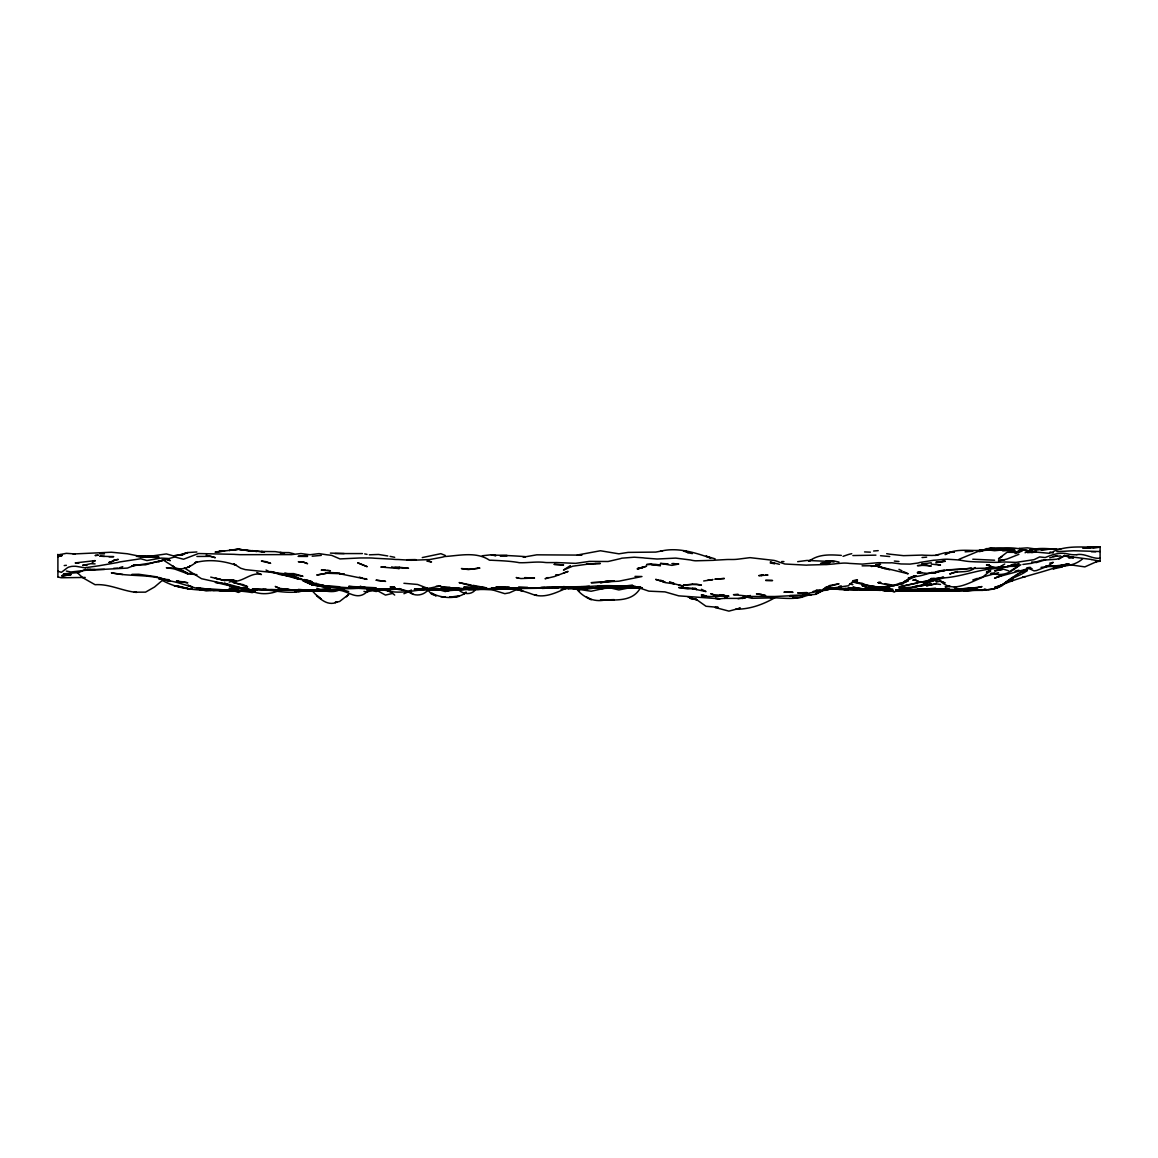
<?xml version="1.0" encoding="UTF-8"?>
<svg xmlns="http://www.w3.org/2000/svg" width="1158" height="1158" viewBox="0 0 1158 1158"><rect width="100%" height="100%" fill="white"/><g stroke="black" fill="none" stroke-linecap="round" stroke-linejoin="round"><path stroke-width="1.5" d="M346.43 596.819L348.688 594.474L339.612 601.494L335.024 602.493L337.311 601.928C327.28 607.053 318.175 597.557 312.182 590.667L289.109 589.885L344.158 590.247L348.688 591.579M640.794 587.178C632.688 602.811 614.927 599.482 600.394 600.119L605.012 599.974C594.488 602.276 584.11 597.948 577.292 589.798M62.054 575.714L64.211 573.572M466.037 592.592C456.715 599.627 441.444 598.425 431.529 593.113L436.219 595.878L431.529 594.083L428.069 590.319M429.213 588.553C424.32 595.675 415.157 597.065 408.542 591.781L403.925 593.721M1018.91 565.451C1009.067 573.775 1003.421 576.076 990.568 573.485L994.577 572.834M809.297 594.112C798.282 600.799 783.054 597.716 770.287 597.673L774.702 597.716M975.05 567.521C968.45 574.238 957.898 569.823 949.719 574.006L957.42 571.459M466.037 592.201L463.736 594.054L466.037 592.375M475.272 590.044C470.973 595.082 463.822 594.3 459.118 590.348M1008.357 580.187L1013.728 576.467M1064.738 555.275L1058.803 559.271M1007.055 581.215L1002.379 584.689L994.577 587.41C1007.228 584.862 1015.479 573.644 1027.349 568.998L1018.91 573.297M1082.629 558.822C1073.828 566.725 1060.829 566.841 1049.727 565.712M92.206 562.716L95.072 560.631L75.212 562.933L79.005 562.991M931.264 578.479C926.979 582.315 919.901 583.748 915.124 579.984L912.808 580.23L915.891 579.449M1025.105 552.771C1035.484 545.925 1049.061 549.312 1060.757 549.312M1020.907 564.757L1010.992 570.547M809.297 561.065C818.764 553.857 830.387 554.682 841.316 555.391M979.682 551.729L986.442 548.631L994.577 548.574M1002.379 565.495L998.529 567.898L1004.71 564.047M570.373 565.596L563.483 570.054L572.689 566.204L591.145 563.685L586.527 563.946M809.297 561.181L811.584 559.719L808.53 560.993M1002.379 574.73L994.577 578.276L1002.379 575.15L998.529 576.727L1030.273 568.086M983.489 550.571L990.568 547.85L1007.055 549.037M1015.088 575.642L1017.636 574.079M1002.379 556.419L998.529 558.764L1007.055 552.279L1018.91 552.453L1015.088 552.308L1022.89 550.079L1027.349 550.296M85.547 569.244L79.005 572.501L64.211 573.789M807.01 595.646L809.297 594.3L802.32 595.559L789.915 595.444M911.259 577.495L903.573 581.953L915.891 576.264L908.19 578.146L915.891 575.772L912.808 576.481C920.9 577.147 928.079 572.341 935.881 572.544L926.661 573.355L917.425 572.327L922.043 572.544M369.315 589.393C357.156 603.622 348.819 589.436 335.024 589.784L338.078 589.668M822.889 589.9L829.794 586.686L815.97 594.286L811.584 594.734L774.702 596.5L751.86 596.457L733.448 594.691L738.051 594.213M278.34 590.826C268.728 594.894 256.367 595.009 247.58 588.539M1018.91 564.322L1015.088 566.363L1007.055 566.392L1009.675 565.697M958.954 559.314L977.366 551.7L984.966 549.891C971.678 551.932 957.217 547.343 945.116 554.581L949.719 552.366L954.351 552.105L945.116 552.742L935.881 555.203L938.964 554.639M822.889 590.508L827.492 590.16L832.11 587.931L829.794 588.452L839.014 589.364L885.132 589.176L826.725 589.075L857.47 589.668M1067.517 564.626L1060.757 567.116L1068.906 563.83L1066.127 563.932L1068.906 564.163L1066.127 563.903M1031.735 552.221C1039.262 547.995 1048.468 548.602 1056.834 549.297L1045.732 548.935L1041.042 549.558L1049.727 549.167L1041.042 550.209M131.969 565.77L134.227 565.451L127.366 568.086L86.908 570.243M241.472 590.956L238.418 592.418L233.8 590.71L206.11 589.755L224.565 590.927L236.869 590.377M1097.885 561.08L1084.843 566.884L1068.906 564.626M426.926 590.566L431.529 588.756L414.492 589.263L445.265 589.567L431.529 589.017L440.865 588.872C423.075 587.352 405.097 594.894 387.785 590.985L390.087 591.593C380.345 588.278 369.909 589.596 360.138 586.368L367.028 587.96L348.688 586.382L376.234 587.786M727.383 597.875L724.329 598.368L742.669 598.396L750.341 595.458M1039.493 560.877L1031.735 563.295L1022.89 564.453M436.219 586.194L440.865 586.107C434.539 586.498 428.807 589.263 422.265 588.481L426.926 588.438L423.814 587.757M1022.89 571.951L1027.349 570.474C1019.605 576.684 1009.211 577.755 1002.379 585.485C990.539 592.404 976.585 589.408 963.572 590.421L981.998 590.189L931.264 590.623L981.998 590.363L984.966 589.089M392.374 593.475L385.469 595.082L378.55 591.289M411.466 590.03L408.542 591.289L399.307 588.915L367.028 589.292M825.176 587.511L839.014 583.777L829.794 585.485L820.588 590.725L815.97 590.363L820.588 590.175L815.97 591.752L807.01 593.504L797.674 592.925L807.01 592.549M917.425 585.456L912.808 587.294L898.97 587.873C915.66 590.247 929.411 580.187 945.116 577.799C964.498 576.235 982.693 567.565 1002.379 568.535C981.984 567.579 960.793 568.81 940.499 570.735L945.116 570.489L935.881 571.82L940.499 570.995M548.11 577.538L545.056 578.739L554.248 576.583L568.071 571.43L563.483 573.08M915.891 583.342L898.97 586.889L922.043 581.823M920.494 571.734L917.425 572.935L920.494 572.674M1018.91 563.497L1007.055 567.058L998.529 567.55L1009.023 570.952M306.03 590.059C288.197 595.791 270.567 588.626 252.183 589.147L298.33 590.247L284.492 589.277M843.038 556.347L848.278 554.552A35.464 35.464 0 0 1 850.015 554.089L851.752 553.698M1018.91 554.335L1007.055 559.024L998.529 561.051M434.655 589.104L431.529 590.218L428.46 589.465M917.425 582.735L920.494 581.634M1053.215 551.555C1068.023 544.796 1084.424 547.691 1100.1 547.141L1092.805 548.255M1056.834 555.826L1049.727 557.809M628.114 588.105L618.864 589.943L609.629 587.743L640.417 587.497L615.781 587.439M972.778 579.984L977.366 578.363M987.817 549.601C998.703 547.777 1010.789 546.851 1021.559 549.254L1018.91 548.443L1027.349 547.85L1039.493 549.5M994.577 588.597C1014.176 577.972 1036.28 574.397 1056.834 567.102L1053.215 568.911L1060.757 567.275L1067.517 564.322M371.617 590.508L367.028 592.042L363.959 591.405M509.491 588.177L495.928 588.452L536.776 588.264L454.501 589.089L445.265 591.564L436.219 588.944L414.492 589.306L422.265 589.596M229.183 582.098L233.8 580.679L231.484 581.128C242.384 583.154 250.924 571.459 261.404 574.527L256.786 572.443M1045.732 559.705L1036.396 562.585L1031.735 561.948M166.361 559.242C155.158 563.121 143.476 563.772 131.969 566.117M119.679 567.681L122.748 566.696M518.523 588.727L509.491 592.795L504.83 593.678L491.325 589.494L468.353 589.465L509.491 588.727L501.732 588.597M1059.454 565.799L1053.215 566.696L1045.732 565.813M878.994 565.35L871.323 566.407L875.926 565.871L908.19 573.803L903.573 571.618M894.352 585.079L908.19 580.925C895.366 586.874 880.485 588.496 866.705 585.224L874.391 586.382M255.252 591.695L252.183 592.606C222.64 587.28 190.144 595.733 162.612 580.563M385.469 589.176L380.852 589.19L383.935 589.089L376.234 591.506L367.028 589.769L390.087 588.814M894.352 585.398L903.573 583.502L898.97 583.473M813.046 591.506L815.97 590.71M940.499 578.001L943.567 577.147L935.881 578.595M1002.379 567.652L990.568 568.404L1005.491 566.798M727.383 598.049L719.755 598.802L678.733 595.849L664.981 591.883L648.871 591.145L632.717 585.659L583.444 588.409M57.9 556.694L62.054 555.608L57.9 556.173M878.994 589.885L845.166 588.785L880.529 588.959L894.352 591.709L908.19 588.626L898.97 589.292M339.612 589.61L342.638 588.843M1100.1 558.214C1092.255 559.198 1084.858 553.075 1076.853 554.639M609.629 580.737L600.394 582.735L614.247 580.925L605.012 581.273M943.567 570.503L935.881 572.617L931.264 572.443M1015.088 571.169L1018.91 570.228M797.674 561.673L807.01 560.443L829.794 561.456L825.176 561.63L834.411 561.094L839.014 562.079M57.9 554.957L66.382 553.321L75.212 553.973L73.07 553.987L111.385 552.221L127.366 553.77L141.015 556.506L136.514 556.13L150.004 556.723M217.632 590.276L213.043 590.537M1049.727 563.164L1053.215 562.354L1047.744 566.204L1036.396 570.576L1034.065 570.88L1027.349 567.738L1030.273 567.304M987.817 549.312L994.577 549.138M339.612 589.856C331.029 594.025 322.546 589.205 313.717 590.262L344.158 590.088L299.864 590.681L312.182 590.884L298.33 589.813M155.983 561.862L166.361 559.444L170.327 560.631L166.361 559.169M1010.992 564.843L1015.088 563.946M949.719 585.847L945.116 586.86L949.719 586.701M978.915 578.03L998.529 572.689M1060.757 565.394L1064.738 564.539M563.483 586.541L572.689 587.714L561.167 589.48M1031.735 550.34L1028.811 550.658L1031.735 550.036M555.782 575.323L558.865 574.701L555.782 575.063M1067.517 564.583L1041.042 567.362M295.261 591.738L302.947 589.987L312.182 590.537L299.864 590.45M449.883 590.015L445.265 590.927L471.422 588.843M940.499 561.934L945.116 561.051L935.881 562.267L945.116 561.384M946.651 569.823L963.572 569.244L971.244 567.912M321.273 589.581L330.406 588.727L321.273 589.581L316.771 588.336M923.577 581.475L938.964 578.407M829.794 588.452L848.249 585.774L852.853 581.519L857.47 579.926L852.853 580.708L857.47 581.055L854.401 580.578M802.32 595.559L811.584 594.734M1002.379 569.591L994.577 570.88L1002.379 569.229M902.039 589.987L895.901 590.204L908.19 590.898L945.116 588.886L895.901 590.594L954.351 591.116L986.442 589.581L963.572 590.667L980.464 590.015M922.043 564.018L931.264 562.759M998.529 560.226L1004.71 559.763M763.368 575.077L758.751 575.642L767.971 575.048L765.67 574.889M981.998 550.499L984.966 549.992L978.915 550.615L984.966 550.137M1056.834 551.642L1073.64 550.745L1100.1 551.526M154.593 562.18L145.532 564.814L133.488 564.974M987.817 589.639L993.246 588.785M900.504 589.538L922.043 589.494L903.573 589.683L908.19 588.959L898.97 589.827M174.207 555.681L183.225 554.465L174.207 555.84M1031.735 552.583L1036.396 551.816M215.33 552.048L238.418 549.326L261.404 551.7M422.265 557.577L440.865 553.669L445.265 555.449M1028.811 550.716L1031.735 550.238L1028.811 550.629M196.903 551.975L187.755 552.554L178.853 555.102L183.225 554.465M878.213 550.643L873.639 551.005M242.992 587.728L229.183 588.438L247.58 588.467M428.46 589.234L431.529 588.756M676.446 563.758L674.173 564.105L678.733 564.047L671.901 565.379L660.407 563.41L668.065 563.859M513.862 588.134L523.184 588.018L491.325 588.148C505.8 586.426 519.131 589.306 532.246 594.213C544.463 599.106 557.07 592.201 568.071 587.41L563.483 587.482L572.689 587.424L540.8 587.526L589.61 586.44L568.071 587.193L572.689 587.714L568.071 588.423L572.689 588.177L568.071 588.119M307.565 555.29L298.33 556.26M923.577 583.574L940.499 578.435L931.264 578.653L934.347 578.421M426.926 588.481L422.265 588.582L426.926 587.83M295.261 591.434L302.947 589.987L312.182 590.551L298.33 589.393M912.808 590.464L895.901 590.291L931.264 591L949.719 590.247C932.798 592.795 915.862 588.872 898.97 590.059L931.264 590.015M82.84 565.437L90.773 563.7L95.072 563.888M379.317 589.104L376.234 589.552L379.317 589.494M399.307 588.8L390.087 589.769L380.852 589.002L397.773 588.843M451.417 589.798L486.78 588.843M1027.349 552.627L1036.396 552.105L1049.727 553.35M321.273 555.391L312.182 556.202M892.818 590.609L845.166 588.611L866.705 589.885L885.132 589.219M935.881 583.835L926.661 585.731L935.881 583.835L940.499 584.457M651.187 563.917L646.569 564.554L655.804 564.438L660.407 564.959L651.187 564.438L660.407 565.828M383.935 588.901L371.617 589.19L339.612 587.164M1100.1 547.141L1087.058 547.459L1089.91 548.168M298.33 591.521L302.947 590.971M707.581 580.346L712.937 579.579L703.688 580.983M940.499 581.128L935.881 581.707L940.499 581.244L945.116 582.995L940.499 581.142C953.034 593.634 969.058 582.532 981.998 577.639L990.568 570.59L986.442 572.153L990.568 571.155L987.817 571.386M138.019 556.433L145.532 556.882L166.361 553.929L174.207 556.086M302.947 590.754L299.864 590.609L325.803 590.334M965.106 551.83L972.778 551.295M984.966 549.891L978.915 550.672L1015.088 548.762L994.577 550.701L990.568 550.209M981.998 590.406L984.966 590.059M581.909 586.701L563.483 587.468L568.071 587.497L563.483 588.221C582.127 587.598 600.539 584.5 618.864 586.107L616.563 586.31L623.482 586.02L615.781 586.035M987.817 549.471L990.568 549.138M866.705 589.914L862.088 589.61L888.2 589.393M978.915 550.716L981.998 550.354M962.023 589.813L958.954 590.175L962.023 589.755M422.265 588.742L426.926 588.221L422.265 588.177M843.632 588.467L880.529 589.176L885.132 589.538L862.088 589.683L892.818 590.493L862.088 588.901L852.853 587.193L866.705 589.422L892.818 590.319L845.166 588.8M307.565 589.914L302.947 590.421L325.803 590.131M623.482 587.251L618.864 587.453L640.417 586.961M98.213 555.174L95.072 555.522L98.213 555.232M1068.906 558.156L1073.64 557.649L1064.738 555.956L1056.834 559.198L1041.042 560.298M880.529 582.387L878.213 582.633L889.735 585.615L894.352 585.543L885.132 583.632M64.211 565.553L66.382 565.321M900.504 589.958L949.719 590.522L895.901 590.16L954.351 590.913L895.901 590.406L945.116 590.247L922.043 590.927L940.499 590.363M414.492 589.35L482.206 588.857L451.417 588.886M357.836 588.336C338.049 589.784 317.828 587.005 299.864 578.291M507.942 587.656L501.732 588.336L513.862 588.872M136.514 556.376L158.791 557.664M504.83 588.293L486.78 588.872M85.214 577.451L61.446 577.755A18.224 18.224 0 0 1 57.9 576.872M572.689 587.685L568.071 587.859L581.909 588.177L572.689 586.961L581.909 589.277L591.145 587.656L586.527 588.655L594.228 588.192L581.909 589.133L572.689 588.423L591.145 591.246L605.012 588.163L600.394 588.626L618.864 587.627L595.762 588.003L600.394 587.714M851.318 588.886L826.725 588.988L842.083 588.582M943.567 590.015L935.881 590.291L945.116 589.813L935.881 590.146M482.206 555.768L491.325 554.769L495.928 555.652L491.325 555.044C502.876 555.275 514.007 555.782 525.486 556.651L523.184 557.172L536.776 554.827L581.909 555.116L577.292 555.029L600.394 550.759L618.864 553.828L628.114 552.395L655.804 552.091L662.694 550.774L660.407 551.251C677.256 546.952 694.843 552.569 710.737 558.084L706.018 556.13L715.137 558.865M1053.215 556.477L1060.757 555.97M864.563 551.917L870.382 552.163M1084.105 548.27L1091.343 547.777L1082.629 548.139M440.865 588.988L431.529 589.74L426.926 588.843L431.529 589.769L491.325 589.046L451.417 588.843M922.043 557.519L926.661 557.157M871.323 565.77L862.088 565.842M86.908 570.17L70.913 571.994L66.382 571.082M313.717 590.508L325.803 590.233L307.565 590.377L312.182 590.551M797.674 597.658L793.027 597.586L802.32 597.296M330.406 553.09L344.158 553.553M494.394 588.829L477.588 588.973L491.325 589.552L504.83 587.96L501.732 588.264M989.193 564.771L986.442 564.974L996.575 568.158M1100.1 546.981L1100.1 561.283L1095.7 561.283L1100.1 560.964M999.817 548.964L1007.055 549.355M895.901 590.696L954.351 590.942L935.881 590.913M829.794 588.076L843.632 589.06L857.47 588.452M738.051 598.715L747.272 597.181L751.86 598.31L774.702 597.832C762.514 604.737 750.08 609.18 735.75 609.296L740.367 608.095L728.918 611.12L715.137 607.487L718.206 607.357L706.018 606.271L696.812 599.786L687.866 596.848M131.969 574.354L138.757 574.267L157.387 576.93M491.325 589.104L504.83 588.814L495.928 588.597M207.644 588.785L236.869 590.667L229.183 590.696M880.529 590.088L885.132 589.9L852.853 589.248L857.47 588.785L880.529 590.348L848.249 589.61L829.794 588.206M903.573 589.654L908.19 589.364L898.97 589.639M903.573 590.204L940.499 590.898M671.901 563.613L674.173 563.483M383.935 589.133L380.852 589.321L385.469 589.668L367.028 589.842M383.935 589.581L371.617 589.842M491.325 588.568L472.971 589.436M1100.1 561.254L1095.7 561.514L1100.1 561.167L1091.343 559.56M380.852 589.567L383.935 589.379M422.265 588.51L426.926 588.235L422.265 588.467M486.78 589.118L494.394 588.684M843.632 588.886L826.725 589.075L885.132 589.465L852.853 588.843M224.565 590.537L252.183 590.522L219.948 590.464L196.903 588.394M449.883 587.222L440.865 587.019C454.833 588.452 468.237 590.377 482.206 589.118L477.588 589.35M632.717 587.526L609.629 588.09L614.247 588.134L611.163 587.757M839.014 588.93L826.725 589.147L842.083 588.771M917.425 590.985L922.043 590.739L895.901 589.929M270.639 590.001L247.58 589.914L215.33 582.358L224.565 583.545L233.8 587.265L224.565 583.27L238.418 586.961M568.071 588.163L577.292 587.888M695.336 588.192L687.866 588.915L678.733 587.555L687.866 587.728L706.018 591.579L701.415 589.263M344.158 590.175L330.406 590.102L344.158 590.131L339.612 590.392M468.353 589.104L451.417 589.161L459.118 589.133M632.717 587.092L635.8 586.599M542.219 588.423L545.056 588.278M945.116 590.971L958.954 590.421L945.116 590.913L949.719 590.913M618.864 587.135L621.947 587.005L618.864 586.932M895.901 590.537L903.573 590.464L895.901 589.987M158.791 556.694L141.015 556.216M542.219 587.642L545.056 587.511M704.484 595.632L701.415 595.762L706.018 595.936L701.415 594.691C710.129 598.99 719.929 593.996 728.918 596.153L715.137 595.473L710.737 593.692L715.137 595.125L724.329 595.27L719.755 594.676M926.661 589.813L949.719 589.364L908.19 589.697M262.938 589.277L266.036 589.147M638.869 587.743L641.952 587.844L595.762 588.134M929.729 590.03L903.573 589.842L912.808 589.943M95.072 569.577L86.908 569.591L104.452 569.403M224.565 590.348L229.183 590.421L219.948 590.638L233.8 590.45M926.661 588.843L917.425 589.277L935.881 588.467L928.195 588.785M875.926 564.597L880.529 564.424L875.926 564.858L878.994 564.872M224.565 590.291L238.418 591.376L252.183 590.609M385.469 589.234L380.852 588.857L390.087 589.046L380.852 588.988M436.219 588.756L440.865 589.436L417.604 589.509L426.926 589.379L422.265 589.436M640.417 587.236L632.717 587.323M145.532 556.347L142.521 556.448L157.387 556.376M367.028 589.712L371.617 589.538L367.028 589.538M839.014 588.582L835.946 588.25L842.083 588.467L834.411 587.844M871.323 589.885L880.529 590.262L862.088 588.901L885.132 589.639L852.853 588.901L885.132 590.348L875.926 589.017L871.323 589.769L885.132 588.973M926.661 590.189L912.808 590.059M1095.7 561.312L1100.1 561.167M236.869 590.609L229.183 590.652L236.869 590.725M113.716 568.317L118.145 568.187M86.908 569.591L90.773 569.461M857.47 589.422L829.794 588.886L857.47 589.35L852.853 588.582M866.705 589.596L862.088 589.335L875.926 589.48L862.088 589.075L885.132 589.683L862.088 588.756L885.132 589.813L854.401 588.901M931.264 590.913L935.881 590.768L922.043 590.175M325.803 590.508L330.406 590.421L316.771 590.609M109.069 556.781L113.716 556.651L99.776 556.202L104.452 556.39M632.717 586.788L635.8 586.715M614.247 587.671L600.394 587.859L605.012 587.917M524.719 577.625L534.518 578.03L520.854 578.551L516.193 577.581L518.523 577.943M454.501 588.944L468.353 588.857M623.482 587.453L631.182 587.352M894.352 591.709L880.529 588.394L875.926 588.698L888.2 589.19M591.145 587.96L594.228 587.888M600.394 582.315L591.145 582.706L618.864 581.186L641.952 576.525L635.004 576.394M289.109 589.972L275.271 589.885M104.452 553.842L99.776 553.886M369.315 554.812L378.55 554.465L387.785 555.97M307.565 556.462L298.33 556.405M931.264 564.12L940.499 565.09L935.881 564.047M168.996 579.68L158.791 578.855L162.612 579.014M168.996 580.042L162.612 580.144L154.593 586.976L145.532 592.143L134.227 592.187L136.514 592.389C122.357 591.058 109.619 583.748 95.072 584.703L82.84 577.77L77.108 572.515M284.492 589.755L270.639 589.654L275.271 590.247L272.188 589.683M568.071 588.698L581.909 589.133L577.292 588.423M826.725 589.046L839.014 589.176L829.794 588.727M917.425 590.681L908.19 590.392L926.661 591.072M641.952 587.815L632.717 587.888M839.014 589.176L829.794 589.031L848.249 589.35L843.632 589.408M605.012 586.57L597.311 586.541M637.334 587.569L640.417 587.54M638.869 588.134L641.952 588.105M829.794 589.133L848.249 589.35L826.725 588.93M289.109 573.644L293.727 573.615L302.947 576.25L284.492 573.297L289.109 573.644L298.33 578.913L312.182 581.75L304.482 579.565C315.179 585.528 327.526 586.324 339.612 586.759L325.803 586.194L321.273 584.747M472.971 589.147L482.206 589.118L463.736 588.857M284.492 573.818L289.109 573.803L298.33 578.58L289.109 574.238L293.727 576.829L284.492 573.76L245.279 569.62L240.719 568.245L233.8 563.888L236.102 565.263C223.204 560.646 207.89 558.938 194.602 562.846L196.903 561.731C190.158 567.13 180.112 572.255 172.267 565.842L174.207 567.044L162.612 559.632M229.183 590.667L252.183 591.246M504.83 588.365L501.732 588.351L513.862 588.467L523.184 591.391L518.523 588.09M385.469 567.029L380.852 567.029L399.307 568.564L391.621 566.913M549.645 587.642L558.865 587.468L554.248 587.526M829.794 588.568L857.47 589.263L852.853 589.089M908.19 590.667L922.043 590.841L917.425 590.667M871.323 589.147L880.529 589.205L862.088 589.35L875.926 589.538M742.669 597.094L751.86 597.036L747.272 596.92M1021.559 551.208L1015.088 551.845L1021.559 551.382M325.803 570.17L321.273 570.141L330.406 570.764L327.338 570.358M325.803 589.639L330.406 589.668M839.014 589.35L848.249 589.509L834.411 588.872M325.803 590.276L312.182 591.318L307.565 590.609L312.182 590.768M1091.343 551.744L1095.7 551.787M852.853 555.551L875.926 555.145M871.323 589.581L875.926 589.871L862.088 588.829L885.132 589.842L871.323 589.379M196.903 556.462L210.727 556.376L215.33 557.693L206.11 555.116M463.736 589.379L459.118 589.306L477.588 589.075L469.887 588.843M977.366 590.117L981.998 590.189M875.926 589.639L885.132 589.914L875.926 589.205L880.529 589.321M316.771 583.357L312.182 583.299L307.565 581.041L312.182 583.357L307.565 580.578M546.59 587.54L549.645 587.584M863.622 588.843L866.705 589.118L862.088 589.133L866.705 589.161L863.622 588.886M936.098 555.377L933.739 555.362A30.658 30.658 0 0 0 931.987 555.449L923.867 555.218A22.653 22.653 0 0 0 922.115 555.073L903.515 555.666L889.547 554.161A53.065 53.065 0 0 0 886.681 553.698M247.58 590.725L252.183 590.942M335.024 590.03L339.612 590.175M312.182 590.102L302.947 590.189L307.565 590.681M781.679 561.529L783.937 561.601M330.406 586.976L325.803 586.817L330.406 587.555L318.276 584.11M196.903 574.658L187.755 573.818L174.207 568.867L166.361 567.724L174.207 568.375M895.901 590.189L903.573 590.537M857.47 588.148L848.249 587.627L857.47 588.93M440.865 596.674L445.265 596.978M885.132 589.987L892.818 590.305L886.666 589.972M272.188 589.987L275.271 590.131M583.444 587.931L586.527 588.076M892.818 590.725L885.132 591.26L880.529 589.856L885.132 590.291M889.735 556.535L880.529 555.71M945.116 590.464L949.719 590.797M391.621 588.409L394.69 588.582M362.425 553.567L335.024 553.582M540.8 587.699L527.802 588.061L577.292 587.265L568.071 587.338L572.689 587.83M281.408 573.818L289.109 574.86M436.219 589.277L440.865 589.625L437.767 588.829M394.69 587.323L390.087 586.976L394.69 587.338L392.374 586.976L397.006 589.248L403.925 590.377L399.307 588.568M199.958 588.235L196.903 588.003L199.958 588.438M868.239 586.99L889.735 587.555L866.705 587.743L862.088 584.761L866.705 587.236L862.088 585.659L866.705 586.86M82.84 565.104L86.908 565.437M463.736 588.886L468.353 589.263L459.118 588.119M994.577 560.211L972.778 559.213M922.043 563.613L926.661 564.033M894.352 561.065L898.97 561.485M849.784 584.139L852.853 584.544L849.784 583.893M843.632 589.35L848.249 589.827M282.957 552.887L279.874 552.569L289.109 552.598L293.727 553.741M678.733 584.906L683.35 586.18L669.599 582.532L674.173 583.864L664.981 582.575L660.407 580.303L663.462 581.055M779.421 564.308L770.287 562.021L774.702 563.685L770.287 563.077M692.397 599.091L696.812 599.583L690.081 598.31L696.812 599.583M1073.64 557.62L1064.738 555.956L1091.343 559.459M403.925 583.285L417.604 584.472L426.926 588.076M298.33 577.639L279.874 574.527L270.639 571.531L278.34 573.5M222.249 583.285L201.492 578.696L184.354 567.985M293.727 576.264L289.109 575.642L298.33 579.043L279.874 573.992M471.422 585.108L459.118 582.59L472.971 586.209L486.78 587.917L472.971 585.326M339.612 573.036L330.406 572.544L316.771 575.019L330.406 572.617L325.803 573.21L344.158 573.832L339.612 573.731L367.028 579.318L363.959 578.493M426.926 561.138L431.529 561.963L428.46 560.979M889.735 588.669L892.818 589.161M189.275 573.326L192.3 573.818M264.487 551.946L261.404 551.44L275.271 551.628L284.492 553.046M242.992 587.424L247.58 588.192M852.853 581.924L862.088 583.27L866.705 585.268L852.853 582.054M233.8 582.532L247.58 586.701L242.992 584.587L233.8 582.778L230.717 580.925M687.866 552.742L692.397 553.596M250.649 589.74L247.58 589.161L252.183 590.262M219.948 579.13L215.33 578.233L224.565 580.491L222.249 579.825L233.8 580.129L224.565 580.491L210.727 577.104M163.871 579.536L166.361 580.028L158.791 577.393M122.748 574.455L111.385 572.848C131.028 577.075 151.351 573.485 170.327 581.374L166.361 580.433C181.705 582.011 194.92 590.392 210.727 589.712L198.438 587.671M390.087 556.376L394.69 557.302M364.712 553.9L367.028 554.378M264.487 551.888L252.183 550.629L256.786 551.628M59.999 554.581L62.054 555.015M275.271 572.515L270.639 572.226L266.036 570.054M875.926 565.871L889.735 569.823M998.529 567.13L1001.105 567.738M885.132 568.766L875.926 565.915M1001.105 567.681L998.529 566.942L1002.379 568.288M279.874 573.717L289.109 576.105L281.408 573.919M885.132 589.364L889.735 590.754M359.356 577.162L362.425 578.088M669.599 581.837L674.173 583.4M192.3 586.817L187.755 585.224L192.3 587.178M683.35 550.875L686.361 552.091M307.565 580.259L310.633 581.548M178.853 569.027L187.755 573.08M394.69 595.067L390.087 591.246M898.97 569.331L902.039 570.865M410.743 592.491L412.943 593.953M57.9 571.241L61.446 572.341L67.178 567.941A8.41 8.41 0 0 1 68.93 567.044L71.275 566.465A23.261 23.261 0 0 1 73.041 566.291L75.386 566.276A14.967 14.967 0 0 1 77.123 566.494L84.635 567.767A10.885 10.885 0 0 0 86.401 567.579L99.183 565.741A68.669 68.669 0 0 1 100.949 565.422L117.827 562.47A74.3 74.3 0 0 1 119.563 561.963L140.494 558.778A7.773 7.773 0 0 1 142.246 559.169L146.907 560.544L159.659 558.315A13.259 13.259 0 0 1 161.396 558.098L169.01 558.532L173.628 557.302A6.687 6.687 0 0 1 175.365 557.128L183.543 559.242L196.889 554.146A6.166 6.166 0 0 1 198.64 553.538L234.104 554.335A62.271 62.271 0 0 0 235.87 554.465L238.215 554.581A75.125 75.125 0 0 1 239.952 554.682L289.384 554.61A41.833 41.833 0 0 1 291.136 554.668L300.993 553.538L308.549 554.581A15.807 15.807 0 0 0 310.286 554.696L319.029 553.611L326.585 554.754A26.359 26.359 0 0 0 328.336 554.943L331.246 555.304A7.73 7.73 0 0 1 332.997 555.927L339.974 558.923L359.168 558.011A53.355 53.355 0 0 1 360.92 557.953L369.04 557.953A54.875 54.875 0 0 1 374.874 558.257L392.301 559.169A44.771 44.771 0 0 0 398.12 559.502L406.849 560.009A34.002 34.002 0 0 0 412.074 560.269L429.517 559.575L441.169 557.403A30.788 30.788 0 0 0 444.643 556.52C459.335 555.681 476.126 551.295 489.429 560.168A6.311 6.311 0 0 0 491.18 560.226C499.938 560.675 509.187 560.964 517.93 562.426A9.003 9.003 0 0 0 519.681 562.716C528.323 562.947 536.704 561.326 545.259 562.484A28.574 28.574 0 0 0 547.01 562.585L554.581 562.585A41.833 41.833 0 0 0 556.318 562.542L575.54 563.353L587.728 561.644A17.471 17.471 0 0 1 589.465 561.384L608.08 561.5L620.297 558.677A13.245 13.245 0 0 1 622.02 558.156L634.237 557.201L642.98 557.809A40.747 40.747 0 0 1 644.731 558.055L656.948 559.01A40.979 40.979 0 0 0 658.685 558.952L675.534 558.113A15.517 15.517 0 0 1 677.256 558.301L690.573 559.98A28.081 28.081 0 0 0 694.728 560.733A22.364 22.364 0 0 0 695.929 560.805L713.357 560.327A36.795 36.795 0 0 1 715.094 560.168L726.717 559.531A49.085 49.085 0 0 1 728.454 559.488L731.957 559.502A45.408 45.408 0 0 0 738.37 559.126L749.993 557.649L773.819 560.385A24.332 24.332 0 0 1 775.614 560.819A29.572 29.572 0 0 1 779.146 562.093L784.82 564.004L806.431 565.162A43.932 43.932 0 0 1 808.154 565.032L824.438 564.597A61.258 61.258 0 0 1 826.175 564.612L834.325 563.932A33.9 33.9 0 0 1 836.062 563.671L843.038 563.106A38.286 38.286 0 0 1 849.436 563.396L862.247 564.12L876.765 562.817A22.103 22.103 0 0 1 881.412 562.802L890.126 562.875A15.04 15.04 0 0 1 891.863 562.774L899.462 563.758A28.081 28.081 0 0 0 901.199 563.96L908.176 564.076A40.906 40.906 0 0 1 909.927 564.12L918.062 563.005A49.751 49.751 0 0 1 919.799 562.47L933.739 560.226A66.223 66.223 0 0 0 937.864 559.951L941.367 559.56A44.786 44.786 0 0 1 947.128 559.213L955.35 559.719A57.929 57.929 0 0 1 961.053 560.342L964.614 560.935A58.19 58.19 0 0 0 970.447 561.587L973.299 561.717A65.485 65.485 0 0 1 975.022 561.833L993.709 562.325A63.907 63.907 0 0 0 998.37 562.281L1001.815 562.079A59.058 59.058 0 0 1 1007.634 562.079L1015.175 562.368A24.434 24.434 0 0 0 1016.927 562.252L1033.79 559.705A9.988 9.988 0 0 0 1035.542 558.938L1039.609 556.94L1043.676 557.374A7.223 7.223 0 0 0 1045.442 557.447C1052.332 554.624 1059.903 552.033 1067.473 553.857A29.645 29.645 0 0 0 1076.853 554.725M577.292 588.553L579.593 590.841M57.9 554.349L57.9 576.988M416.156 559.748A17.254 17.254 0 0 0 414.998 559.589L407.442 559.719A53.717 53.717 0 0 1 406.849 559.748M822.889 590.464L815.97 593.533L822.889 590.464M190.013 566.204L187.755 567.434L190.013 566.248M1018.91 551.526L1015.088 553.567L1018.91 551.541M1022.89 550.079L1018.91 552.048L1022.89 550.079L1027.349 550.687L1022.89 550.079M998.529 587.063L994.577 588.452L998.529 587.063M1013.033 580.187L1010.992 581.026L1013.033 580.216M162.612 560.298L158.791 561.644L162.612 560.298M747.272 596.79L742.669 598.396L747.272 596.79M187.755 552.554L183.225 554.089L187.755 552.67M977.366 587.757L972.778 589.292L963.572 589.538L981.998 586.585L977.366 587.743M641.952 567.565L637.334 569.085L646.569 566.219L637.334 568.607L644.268 567.13L641.952 567.565M113.716 560.921L109.069 562.426L113.716 560.921M931.264 583.994L912.808 587.265L931.264 583.994M956.682 586.788L954.351 587.323L956.682 586.86M477.588 568.317L468.353 569.577L461.42 568.578L470.655 569.244L479.89 568.115L477.588 568.317M219.948 551.208L215.33 552.178L224.565 551.034L219.948 551.208M829.794 562.745L825.176 563.714L829.794 562.745M95.072 560.66L92.93 561.109L95.072 560.66M459.118 596.298L449.883 596.949L459.118 596.298M692.397 584.24L683.35 585.108L696.812 584.211L701.415 585.079L692.397 584.24M118.145 559.415L113.716 560.226L118.145 559.459M1060.757 566.016L1056.834 566.725L1060.757 565.972M841.316 586.209L839.014 586.599L841.316 586.324M1091.343 547.141L1087.058 547.864L1091.343 547.169M825.176 562.759L820.588 563.512L825.176 562.759M233.8 549.688L229.183 550.441L238.418 549.225L252.183 551.208L238.418 549.268L233.8 549.688M507.161 555.565L500.169 555.724L507.161 555.565M70.913 574.686L62.054 575.96L70.913 574.686M829.794 561.008L825.176 561.702L834.411 561.659L829.794 561.008M763.368 575.135L761.052 575.468L763.368 575.135M1025.105 576.554L1022.89 576.872L1025.105 576.713M772.473 580.52L765.67 580.404L772.473 580.52M724.329 578.493L715.137 579.13L724.329 578.493M998.529 567.463L986.442 567.898L998.529 567.463M614.247 586.788L595.762 587.584L614.247 586.788M968.175 588.336L954.351 589.364L972.778 587.989L968.175 588.336M623.482 585.818L618.864 586.281L632.717 585.412L623.482 585.934M922.043 565.205L917.425 565.654L926.661 565.147L931.264 566.045L922.043 565.205M595.762 563.497L591.145 563.946L600.394 563.483L595.762 563.497M210.727 590.479L206.11 590.898L196.903 588.655L201.492 590.102L215.33 590.291L210.727 590.479M1007.055 550.224L1002.379 550.586L1015.088 550.672L1007.055 550.296M623.482 587.656L618.864 587.96L623.482 587.757M614.247 599.685L605.012 599.844L614.247 599.685M183.225 581.808L176.523 581.229L187.755 582.792L183.225 581.808M454.501 589.089L451.417 589.205L454.501 589.089M513.862 588.365L509.491 588.539L513.862 588.481M788.352 592.028L783.937 592.201L793.027 592.317L788.352 592.028M945.116 589.48L940.499 589.639L958.954 589.625L945.116 589.581M399.307 567.275L394.69 567.391L408.542 568.274L399.307 567.275M880.529 582.575L878.213 582.633L880.529 582.575M472.971 587.468L463.736 587.222L477.588 587.844L472.971 587.453M504.83 587.395L495.928 586.99L509.491 587.338L504.83 587.338M527.802 587.569L518.523 587.338L527.802 587.569M307.565 590.276L302.947 590.189L307.565 590.262M289.109 589.538L279.874 588.713L275.271 586.455L279.874 588.394L289.109 589.538M454.501 588.119L449.883 588.076L459.118 588.336L454.501 588.119M247.58 588.988L242.992 588.944L247.58 588.988M563.483 564.916L554.248 564.395L563.483 564.916M247.58 590.927L242.992 590.797L247.58 590.927M242.992 588.38L238.418 588.235L242.992 588.38L238.418 587.149L242.992 588.409M912.808 590.58L908.19 590.421L912.808 590.623M238.418 588.525L233.8 588.365L238.418 588.669M302.947 561.905L298.33 561.717L302.947 561.948L307.565 563.685L302.947 561.905M931.264 591.116L926.661 590.884L931.264 591.159M256.786 590.16L252.183 589.943L256.786 590.175M577.292 587.497L572.689 587.251L577.292 587.54M1053.215 552.598L1049.727 552.366L1053.215 552.627M719.755 598.686L715.137 598.324L719.755 598.802M325.803 587.207L312.182 584.776L302.947 580.737L312.182 584.804L325.803 587.207M385.469 581.374L376.234 580.216L385.469 581.374M236.102 580.78L233.8 580.52L236.102 580.795M178.853 586.281L174.207 585.76L187.755 588.467L178.853 586.281M1068.906 556.26L1064.738 555.768L1068.906 556.26M761.052 594.372L756.464 593.822L765.67 595.603L761.052 594.372M614.247 586.368L611.931 586.078L614.247 586.498M266.036 561.659L261.404 561.051L270.639 563.324L266.036 561.659M192.3 589.161L187.755 588.568L192.3 589.161M440.865 589.784L436.219 589.002L440.865 589.784M793.027 596.356L789.915 595.777L793.027 596.356M1031.735 568.564L1027.349 567.753L1031.735 568.564M696.812 589.451L692.397 588.438L696.812 589.451M664.981 582.199L655.804 579.434L664.981 582.199M536.776 595.357L534.518 594.72L536.776 595.357M178.853 581.663L176.523 580.969L178.853 581.779M367.028 566.609L357.836 562.86L367.028 566.609M919.727 582.025L917.425 581.099L919.727 582.141M990.568 566.088L988.469 565.176L990.568 566.233M312.182 584.747L307.565 582.619L312.182 584.776M591.145 599.554L586.527 597.137L591.145 599.685M187.755 573.789L183.225 571.256L187.755 573.818M687.866 552.54L685.666 550.904L687.866 552.54M321.273 599.222L316.771 595.501L321.273 599.222"/></g></svg>
